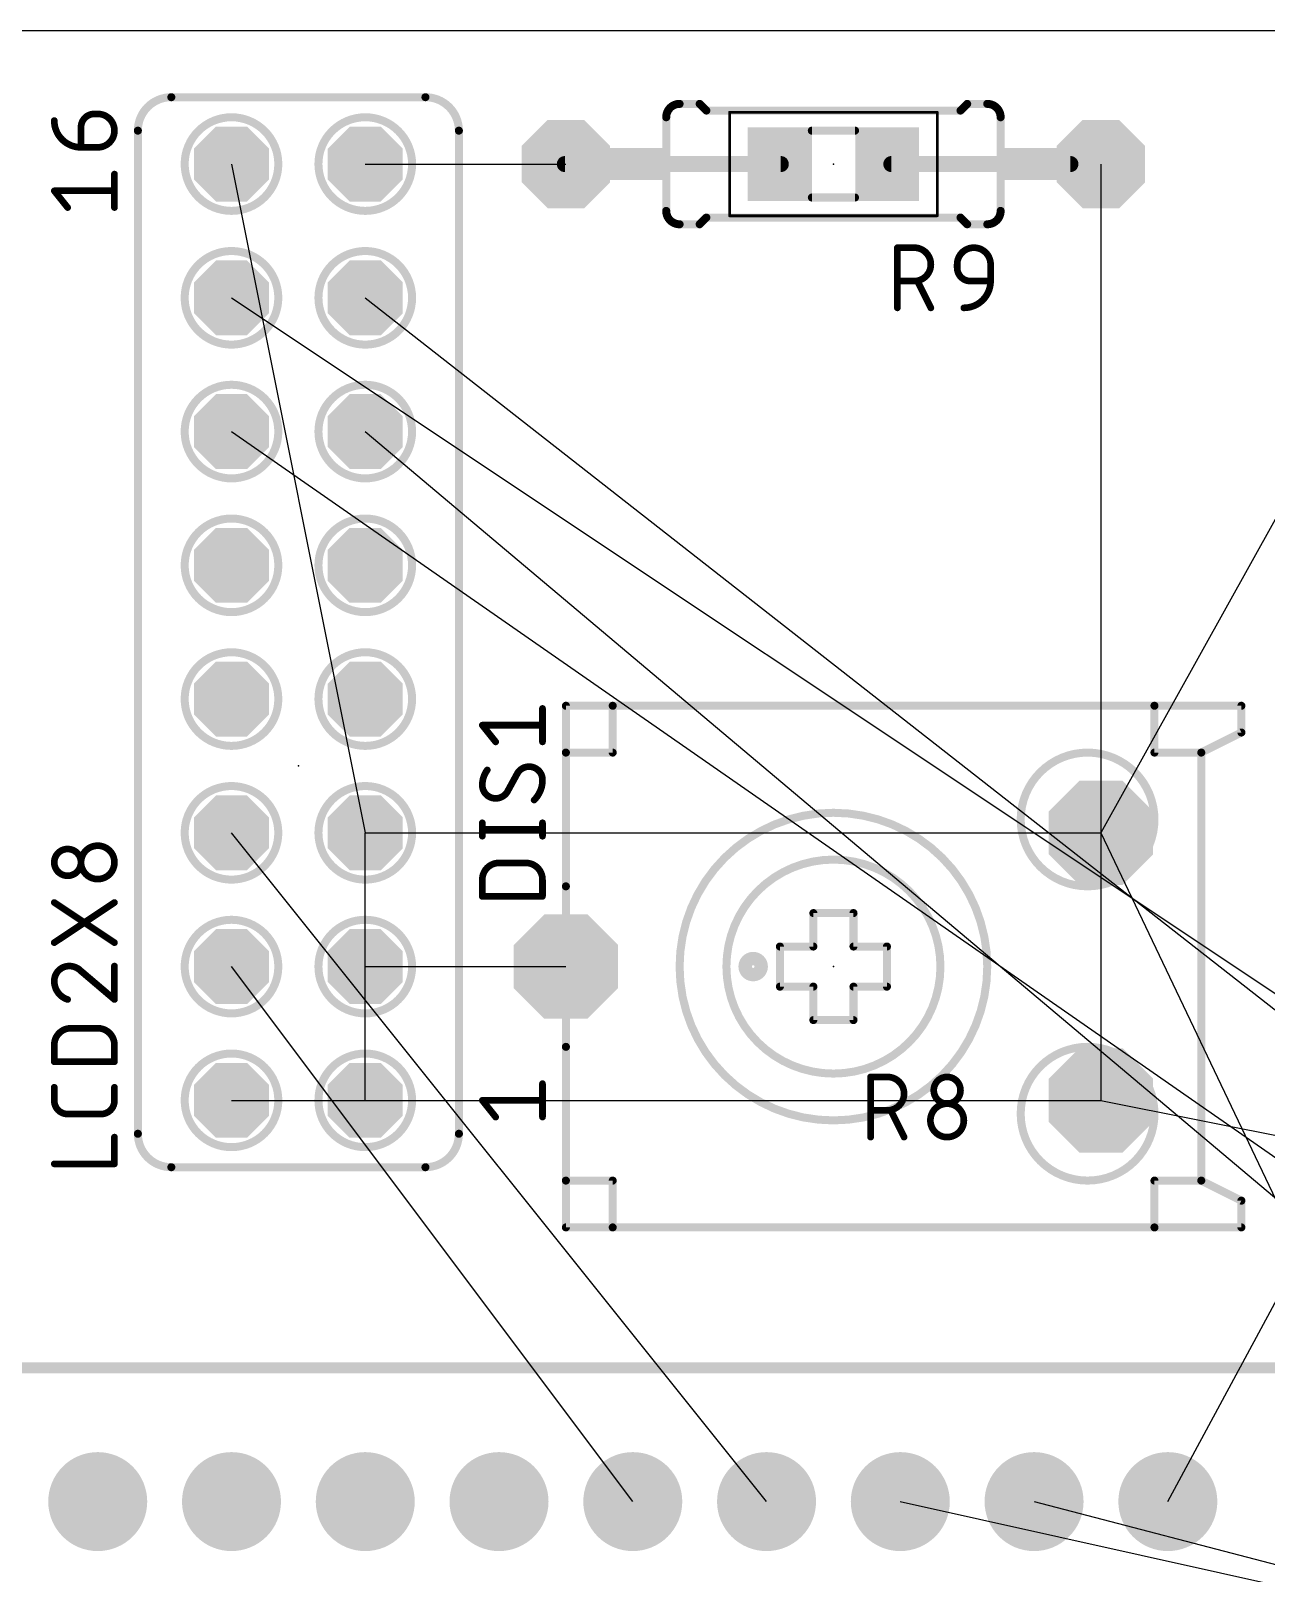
# Model space of a CAD drawing. Extents: x -123 to 102, y -1 to 117.
# Drawn here: x 7.62 to 31.08, y 50.71 to 80 of the extents above; entities that cross this region are included whole.
import ezdxf

# ---------------------------------------------------------------- set-up
doc = ezdxf.new("R2010")
doc.units = 0
for name, color, linetype in [('1', 12, 'CONTINUOUS'), ('17', 110, 'CONTINUOUS'), ('19', 53, 'CONTINUOUS'), ('20', 31, 'CONTINUOUS'), ('21', 253, 'CONTINUOUS'), ('22', 253, 'CONTINUOUS'), ('23', 53, 'CONTINUOUS'), ('25', 253, 'CONTINUOUS'), ('27', 253, 'CONTINUOUS'), ('39', 12, 'CONTINUOUS'), ('51', 253, 'CONTINUOUS'), ('52', 253, 'CONTINUOUS')]:
    doc.layers.add(name, color=color, linetype=linetype)

# ---------------------------------------------------------------- blocks, each defined once
blk = doc.blocks.new('RECT')
blk.add_solid([(-0.5, -0.5), (0.5, -0.5), (-0.5, 0.5), (0.5, 0.5)])
blk = doc.blocks.new('ROUNDP')
at = {"const_width": 0.5}
blk.add_lwpolyline([(0, -0.25, 1), (0, 0.25, 1), (0, -0.25)], format="xyb", dxfattribs=at)
blk = doc.blocks.new('OCTAGONP')
at = {"const_width": 0.5}
blk.add_lwpolyline([(-0.25, -0.1036), (-0.25, 0.1036), (-0.1036, 0.25), (0.1036, 0.25), (0.25, 0.1036), (0.25, -0.1036), (0.1036, -0.25), (-0.1036, -0.25), (-0.25, -0.1036), (-0.25, 0.1036)], dxfattribs=at)

msp = doc.modelspace()

# ---------------------------------------------------------------- linework, layer by layer
at = {"layer": '1', "const_width": 0.3048}
for points in [[(21.86, 77.47), (17.76, 77.47)], [(27.36, 77.47), (23.96, 77.47)]]:
    msp.add_lwpolyline(points, dxfattribs=at)
at = {"layer": '1', "const_width": 0.1524}
for points in [[(17.76, 77.5462, 1), (17.76, 77.3938)], [(21.86, 77.3938, 1), (21.86, 77.5462)], [(23.96, 77.5462, 1), (23.96, 77.3938)], [(27.36, 77.3938, 1), (27.36, 77.5462)]]:
    msp.add_lwpolyline(points, format="xyb", dxfattribs=at)
at = {"layer": '19'}
for p, q in [((11.43, 77.47), (13.97, 64.77)), ((13.97, 77.47), (17.78, 77.47)), ((27.94, 77.47), (27.94, 59.69)), ((34.29, 76.2), (27.94, 64.77)), ((11.43, 74.93), (45.72, 52.07)), ((13.97, 74.93), (43.18, 52.07)), ((11.43, 72.39), (40.64, 52.07)), ((13.97, 72.39), (38.1, 52.07)), ((29.21, 52.07), (38.1, 68.58)), ((21.59, 52.07), (11.43, 64.77)), ((13.97, 64.77), (27.94, 64.77)), ((13.97, 59.69), (13.97, 64.77)), ((27.94, 64.77), (40.64, 38.1)), ((19.05, 52.07), (11.43, 62.23)), ((13.97, 62.23), (17.78, 62.23)), ((11.43, 59.69), (27.94, 59.69)), ((27.94, 59.69), (34.29, 58.42)), ((24.13, 52.07), (58.42, 44.45)), ((26.67, 52.07), (55.88, 44.45))]:
    msp.add_line(p, q, dxfattribs=at)
at = {"layer": '20'}
msp.add_line((100, 80), (-123.19, 80), dxfattribs=at)
at = {"layer": '21'}
for points, const_width in [([(19.939, 78.613, 0.4142), (19.685, 78.359)], 0.1524), ([(19.939, 78.6511, 1), (19.939, 78.5749)], 0.0762), ([(19.939, 78.5749, 1), (19.939, 78.6511)], 0.0762), ([(20.3469, 78.6399, 1), (20.2931, 78.5861)], 0.0762), ([(20.32, 78.5749, 1), (20.32, 78.6511)], 0.0762), ([(20.447, 78.5241, 1), (20.447, 78.4479)], 0.0762), ([(20.4201, 78.4591, 1), (20.4739, 78.5129)], 0.0762), ([(25.2461, 78.5129, 1), (25.2999, 78.4591)], 0.0762), ([(25.273, 78.4479, 1), (25.273, 78.5241)], 0.0762), ([(25.4, 78.6511, 1), (25.4, 78.5749)], 0.0762), ([(25.4269, 78.5861, 1), (25.3731, 78.6399)], 0.0762), ([(26.035, 78.359, 0.4142), (25.781, 78.613)], 0.1524), ([(25.781, 78.6511, 1), (25.781, 78.5749)], 0.0762), ([(25.781, 78.5749, 1), (25.781, 78.6511)], 0.0762), ([(8.0645, 78.2955, 0.4142), (8.5725, 77.7875)], 0.127), ([(8.0963, 78.2955, 1), (8.0328, 78.2955)], 0.0635), ([(8.6043, 78.1685, 1), (8.5407, 78.1685)], 0.0635), ([(8.8265, 78.4225, 0.4142), (8.5725, 78.1685)], 0.127), ([(8.8265, 78.4543, 1), (8.8265, 78.3907)], 0.0635), ([(8.8265, 78.3907, 1), (8.8265, 78.4543)], 0.0635), ([(8.89, 78.4543, 1), (8.89, 78.3907)], 0.0635), ([(8.89, 77.7875, 1), (8.89, 78.4225)], 0.127), ([(8.89, 78.3907, 1), (8.89, 78.4543)], 0.0635), ([(19.7231, 78.359, 1), (19.6469, 78.359)], 0.0762), ([(19.6469, 78.359, 1), (19.7231, 78.359)], 0.0762), ([(26.0731, 78.359, 1), (25.9969, 78.359)], 0.0762), ([(25.9969, 78.359, 1), (26.0731, 78.359)], 0.0762), ([(8.5407, 78.1685, 1), (8.6043, 78.1685)], 0.0635), ([(8.5407, 77.7875, 1), (8.6043, 77.7875)], 0.0635), ([(8.5725, 77.8193, 1), (8.5725, 77.7558)], 0.0635), ([(8.5725, 77.7558, 1), (8.5725, 77.8193)], 0.0635), ([(8.89, 77.8193, 1), (8.89, 77.7558)], 0.0635), ([(8.89, 77.7558, 1), (8.89, 77.8193)], 0.0635), ([(9.2393, 77.2795, 1), (9.1757, 77.2795)], 0.0635), ([(8.0893, 76.9818, 1), (8.0397, 76.9422)], 0.0635), ([(8.0645, 76.9938, 1), (8.0645, 76.9303)], 0.0635), ([(9.2075, 76.9303, 1), (9.2075, 76.9938)], 0.0635), ([(8.2937, 76.6247, 1), (8.3433, 76.6643)], 0.0635), ([(9.1757, 76.6445, 1), (9.2393, 76.6445)], 0.0635), ([(19.685, 76.581, 0.4142), (19.939, 76.327)], 0.1524), ([(19.7231, 76.581, 1), (19.6469, 76.581)], 0.0762), ([(19.6469, 76.581, 1), (19.7231, 76.581)], 0.0762), ([(20.447, 76.4921, 1), (20.447, 76.4159)], 0.0762), ([(20.4739, 76.4271, 1), (20.4201, 76.4809)], 0.0762), ([(25.2999, 76.4809, 1), (25.2461, 76.4271)], 0.0762), ([(25.273, 76.4159, 1), (25.273, 76.4921)], 0.0762), ([(25.781, 76.327, 0.4142), (26.035, 76.581)], 0.1524), ([(26.0731, 76.581, 1), (25.9969, 76.581)], 0.0762), ([(25.9969, 76.581, 1), (26.0731, 76.581)], 0.0762), ([(19.939, 76.3651, 1), (19.939, 76.2889)], 0.0762), ([(19.939, 76.2889, 1), (19.939, 76.3651)], 0.0762), ([(20.2931, 76.3539, 1), (20.3469, 76.3001)], 0.0762), ([(20.32, 76.2889, 1), (20.32, 76.3651)], 0.0762), ([(25.4, 76.3651, 1), (25.4, 76.2889)], 0.0762), ([(25.3731, 76.3001, 1), (25.4269, 76.3539)], 0.0762), ([(25.781, 76.3651, 1), (25.781, 76.2889)], 0.0762), ([(25.781, 76.2889, 1), (25.781, 76.3651)], 0.0762), ([(17.8181, 67.183, 1), (17.7419, 67.183)], 0.0762), ([(17.78, 67.2211, 1), (17.78, 67.1449)], 0.0762), ([(18.7071, 67.183, 1), (18.6309, 67.183)], 0.0762), ([(18.669, 67.2211, 1), (18.669, 67.1449)], 0.0762), ([(18.669, 67.1449, 1), (18.669, 67.2211)], 0.0762), ([(28.9941, 67.183, 1), (28.9179, 67.183)], 0.0762), ([(28.956, 67.2211, 1), (28.956, 67.1449)], 0.0762), ([(28.956, 67.1449, 1), (28.956, 67.2211)], 0.0762), ([(30.6451, 67.183, 1), (30.5689, 67.183)], 0.0762), ([(30.607, 67.1449, 1), (30.607, 67.2211)], 0.0762), ([(30.5689, 66.675, 1), (30.6451, 66.675)], 0.0762), ([(30.624, 66.6409, 1), (30.59, 66.7091)], 0.0762), ([(17.78, 66.3321, 1), (17.78, 66.2559)], 0.0762), ([(17.8181, 66.294, 1), (17.7419, 66.294)], 0.0762), ([(17.7419, 66.294, 1), (17.8181, 66.294)], 0.0762), ([(18.6309, 66.294, 1), (18.7071, 66.294)], 0.0762), ([(18.669, 66.2559, 1), (18.669, 66.3321)], 0.0762), ([(28.956, 66.3321, 1), (28.956, 66.2559)], 0.0762), ([(28.9179, 66.294, 1), (28.9941, 66.294)], 0.0762), ([(29.8831, 66.294, 1), (29.8069, 66.294)], 0.0762), ([(29.828, 66.3281, 1), (29.862, 66.2599)], 0.0762), ([(29.845, 66.2559, 1), (29.845, 66.3321)], 0.0762), ([(22.86, 59.309, 1), (22.86, 65.151, 1), (22.86, 59.309)], 0.1524), ([(22.86, 60.198, 1), (22.86, 64.262, 1), (22.86, 60.198)], 0.1524), ([(17.7419, 63.754, 1), (17.8181, 63.754)], 0.0762), ([(22.5171, 63.246, 1), (22.4409, 63.246)], 0.0762), ([(22.479, 63.2841, 1), (22.479, 63.2079)], 0.0762), ([(23.2791, 63.246, 1), (23.2029, 63.246)], 0.0762), ([(23.241, 63.2079, 1), (23.241, 63.2841)], 0.0762), ([(21.8821, 62.611, 1), (21.8059, 62.611)], 0.0762), ([(21.844, 62.6491, 1), (21.844, 62.5729)], 0.0762), ([(22.479, 62.5729, 1), (22.479, 62.6491)], 0.0762), ([(23.241, 62.6491, 1), (23.241, 62.5729)], 0.0762), ([(23.9141, 62.611, 1), (23.8379, 62.611)], 0.0762), ([(23.876, 62.5729, 1), (23.876, 62.6491)], 0.0762), ([(21.336, 62.103, 1), (21.336, 62.357, 1), (21.336, 62.103)], 0.3048), ([(22.4409, 62.611, 1), (22.5171, 62.611)], 0.0762), ([(23.2029, 62.611, 1), (23.2791, 62.611)], 0.0762), ([(21.844, 61.8871, 1), (21.844, 61.8109)], 0.0762), ([(21.8059, 61.849, 1), (21.8821, 61.849)], 0.0762), ([(22.5171, 61.849, 1), (22.4409, 61.849)], 0.0762), ([(22.479, 61.8109, 1), (22.479, 61.8871)], 0.0762), ([(23.241, 61.8871, 1), (23.241, 61.8109)], 0.0762), ([(23.2791, 61.849, 1), (23.2029, 61.849)], 0.0762), ([(23.8379, 61.849, 1), (23.9141, 61.849)], 0.0762), ([(23.876, 61.8109, 1), (23.876, 61.8871)], 0.0762), ([(22.479, 61.2521, 1), (22.479, 61.1759)], 0.0762), ([(22.4409, 61.214, 1), (22.5171, 61.214)], 0.0762), ([(23.2029, 61.214, 1), (23.2791, 61.214)], 0.0762), ([(23.241, 61.1759, 1), (23.241, 61.2521)], 0.0762), ([(17.8181, 60.706, 1), (17.7419, 60.706)], 0.0762), ([(17.3672, 60.0075, 1), (17.3038, 60.0075)], 0.0635), ([(16.1925, 59.7218, 1), (16.1925, 59.6583)], 0.0635), ([(16.2173, 59.7098, 1), (16.1677, 59.6702)], 0.0635), ([(17.3355, 59.6583, 1), (17.3355, 59.7218)], 0.0635), ([(16.4217, 59.3527, 1), (16.4713, 59.3923)], 0.0635), ([(17.3038, 59.3725, 1), (17.3672, 59.3725)], 0.0635), ([(17.78, 58.2041, 1), (17.78, 58.1279)], 0.0762), ([(17.8181, 58.166, 1), (17.7419, 58.166)], 0.0762), ([(17.7419, 58.166, 1), (17.8181, 58.166)], 0.0762), ([(18.7071, 58.166, 1), (18.6309, 58.166)], 0.0762), ([(18.669, 58.1279, 1), (18.669, 58.2041)], 0.0762), ([(28.956, 58.2041, 1), (28.956, 58.1279)], 0.0762), ([(28.9941, 58.166, 1), (28.9179, 58.166)], 0.0762), ([(29.862, 58.2001, 1), (29.828, 58.1319)], 0.0762), ([(29.8069, 58.166, 1), (29.8831, 58.166)], 0.0762), ([(29.845, 58.1279, 1), (29.845, 58.2041)], 0.0762), ([(30.6451, 57.785, 1), (30.5689, 57.785)], 0.0762), ([(30.59, 57.7509, 1), (30.624, 57.8191)], 0.0762), ([(17.78, 57.3151, 1), (17.78, 57.2389)], 0.0762), ([(17.7419, 57.277, 1), (17.8181, 57.277)], 0.0762), ([(18.669, 57.3151, 1), (18.669, 57.2389)], 0.0762), ([(18.6309, 57.277, 1), (18.7071, 57.277)], 0.0762), ([(18.669, 57.2389, 1), (18.669, 57.3151)], 0.0762), ([(28.956, 57.3151, 1), (28.956, 57.2389)], 0.0762), ([(28.9179, 57.277, 1), (28.9941, 57.277)], 0.0762), ([(28.956, 57.2389, 1), (28.956, 57.3151)], 0.0762), ([(30.5689, 57.277, 1), (30.6451, 57.277)], 0.0762), ([(30.607, 57.2389, 1), (30.607, 57.3151)], 0.0762)]:
    msp.add_lwpolyline(points, format="xyb", dxfattribs=dict(at, const_width=const_width))
for points, const_width in [([(19.939, 78.613), (20.32, 78.613)], 0.1524), ([(20.447, 78.486), (20.32, 78.613)], 0.1524), ([(20.447, 78.486), (25.273, 78.486)], 0.1524), ([(25.273, 78.486), (25.4, 78.613)], 0.1524), ([(25.781, 78.613), (25.4, 78.613)], 0.1524), ([(8.5725, 77.7875), (8.5725, 78.1685)], 0.127), ([(8.8265, 78.4225), (8.89, 78.4225)], 0.127), ([(19.685, 78.359), (19.685, 76.581)], 0.1524), ([(26.035, 78.359), (26.035, 76.581)], 0.1524), ([(8.89, 77.7875), (8.5725, 77.7875)], 0.127), ([(9.2075, 76.6445), (9.2075, 77.2795)], 0.127), ([(8.3185, 76.6445), (8.0645, 76.962)], 0.127), ([(8.0645, 76.962), (9.2075, 76.962)], 0.127), ([(20.447, 76.454), (20.32, 76.327)], 0.1524), ([(20.447, 76.454), (25.273, 76.454)], 0.1524), ([(25.273, 76.454), (25.4, 76.327)], 0.1524), ([(19.939, 76.327), (20.32, 76.327)], 0.1524), ([(25.781, 76.327), (25.4, 76.327)], 0.1524), ([(17.78, 67.183), (17.78, 66.294)], 0.1524), ([(18.669, 67.183), (17.78, 67.183)], 0.1524), ([(18.669, 66.294), (18.669, 67.183)], 0.1524), ([(28.956, 67.183), (18.669, 67.183)], 0.1524), ([(28.956, 66.294), (28.956, 67.183)], 0.1524), ([(30.607, 67.183), (28.956, 67.183)], 0.1524), ([(30.607, 67.183), (30.607, 66.675)], 0.1524), ([(29.845, 66.294), (30.607, 66.675)], 0.1524), ([(17.78, 66.294), (18.669, 66.294)], 0.1524), ([(17.78, 66.294), (17.78, 63.754)], 0.1524), ([(28.956, 66.294), (29.845, 66.294)], 0.1524), ([(29.845, 66.294), (29.845, 58.166)], 0.1524), ([(22.479, 62.611), (22.479, 63.246)], 0.1524), ([(22.479, 63.246), (23.241, 63.246)], 0.1524), ([(23.241, 63.246), (23.241, 62.611)], 0.1524), ([(21.844, 61.849), (21.844, 62.611)], 0.1524), ([(21.844, 62.611), (22.479, 62.611)], 0.1524), ([(23.241, 62.611), (23.876, 62.611)], 0.1524), ([(23.876, 62.611), (23.876, 61.849)], 0.1524), ([(22.479, 61.849), (21.844, 61.849)], 0.1524), ([(22.479, 61.214), (22.479, 61.849)], 0.1524), ([(23.876, 61.849), (23.241, 61.849)], 0.1524), ([(23.241, 61.849), (23.241, 61.214)], 0.1524), ([(23.241, 61.214), (22.479, 61.214)], 0.1524), ([(17.78, 60.706), (17.78, 58.166)], 0.1524), ([(17.3355, 59.3725), (17.3355, 60.0075)], 0.127), ([(16.4465, 59.3725), (16.1925, 59.69)], 0.127), ([(16.1925, 59.69), (17.3355, 59.69)], 0.127), ([(17.78, 58.166), (18.669, 58.166)], 0.1524), ([(17.78, 58.166), (17.78, 57.277)], 0.1524), ([(18.669, 57.277), (18.669, 58.166)], 0.1524), ([(28.956, 58.166), (29.845, 58.166)], 0.1524), ([(28.956, 57.277), (28.956, 58.166)], 0.1524), ([(29.845, 58.166), (30.607, 57.785)], 0.1524), ([(30.607, 57.785), (30.607, 57.277)], 0.1524), ([(17.78, 57.277), (18.669, 57.277)], 0.1524), ([(18.669, 57.277), (28.956, 57.277)], 0.1524), ([(30.607, 57.277), (28.956, 57.277)], 0.1524)]:
    msp.add_lwpolyline(points, dxfattribs=dict(at, const_width=const_width))
at = {"layer": '22'}
for points, const_width in [([(10.287, 78.74, 0.4142), (9.652, 78.105)], 0.1524), ([(10.287, 78.7781, 1), (10.287, 78.7019)], 0.0762), ([(10.287, 78.7019, 1), (10.287, 78.7781)], 0.0762), ([(15.748, 78.105, 0.4142), (15.113, 78.74)], 0.1524), ([(15.113, 78.7781, 1), (15.113, 78.7019)], 0.0762), ([(15.113, 78.7019, 1), (15.113, 78.7781)], 0.0762), ([(9.6901, 78.105, 1), (9.6139, 78.105)], 0.0762), ([(9.6139, 78.105, 1), (9.6901, 78.105)], 0.0762), ([(15.7861, 78.105, 1), (15.7099, 78.105)], 0.0762), ([(15.7099, 78.105, 1), (15.7861, 78.105)], 0.0762), ([(9.652, 59.055, 0.4142), (10.287, 58.42)], 0.1524), ([(9.6901, 59.055, 1), (9.6139, 59.055)], 0.0762), ([(9.6139, 59.055, 1), (9.6901, 59.055)], 0.0762), ([(15.113, 58.42, 0.4142), (15.748, 59.055)], 0.1524), ([(15.7861, 59.055, 1), (15.7099, 59.055)], 0.0762), ([(15.7099, 59.055, 1), (15.7861, 59.055)], 0.0762), ([(10.287, 58.4581, 1), (10.287, 58.3819)], 0.0762), ([(10.287, 58.3819, 1), (10.287, 58.4581)], 0.0762), ([(15.113, 58.4581, 1), (15.113, 58.3819)], 0.0762), ([(15.113, 58.3819, 1), (15.113, 58.4581)], 0.0762)]:
    msp.add_lwpolyline(points, format="xyb", dxfattribs=dict(at, const_width=const_width))
at = {"layer": '22', "const_width": 0.1524}
for points in [[(10.287, 78.74), (15.113, 78.74)], [(9.652, 59.055), (9.652, 78.105)], [(15.748, 59.055), (15.748, 78.105)], [(10.287, 58.42), (15.113, 58.42)]]:
    msp.add_lwpolyline(points, dxfattribs=at)
at = {"layer": '23'}
for p in [(22.86, 77.47), (12.7, 66.04), (22.86, 62.23)]:
    msp.add_point(p, dxfattribs=at)
at = {"layer": '25', "const_width": 0.127}
for points in [[(24.0748, 74.7395), (24.0748, 75.8825)], [(24.0748, 75.8825), (24.3923, 75.8825)], [(25.2095, 75.5015), (25.2095, 75.565)], [(25.8445, 75.565), (25.8445, 75.2475)], [(24.3923, 75.2475), (24.0748, 75.2475)], [(24.7098, 74.7395), (24.4558, 75.2475)], [(25.8445, 75.2475), (25.4635, 75.2475)], [(17.3355, 66.4972), (17.3355, 67.1322)], [(16.4465, 66.4972), (16.1925, 66.8147)], [(16.1925, 66.8147), (17.3355, 66.8147)], [(16.8592, 65.9003), (16.6687, 65.5511)], [(16.1925, 64.7065), (16.1925, 64.9605)], [(17.3355, 64.7065), (17.3355, 64.9605)], [(16.1925, 64.8335), (17.3355, 64.8335)], [(16.51, 64.1985), (17.018, 64.1985)], [(16.1925, 63.5635), (16.1925, 63.881)], [(17.3355, 63.881), (17.3355, 63.5635)], [(17.3355, 63.5635), (16.1925, 63.5635)], [(23.5668, 58.9915), (23.5668, 60.1345)], [(23.5668, 60.1345), (23.8843, 60.1345)], [(23.8843, 59.4995), (23.5668, 59.4995)], [(24.2018, 58.9915), (23.9478, 59.4995)]]:
    msp.add_lwpolyline(points, dxfattribs=at)
at = {"layer": '25'}
for points, const_width in [([(24.1065, 75.8825, 1), (24.043, 75.8825)], 0.0635), ([(24.0748, 75.9143, 1), (24.0748, 75.8508)], 0.0635), ([(24.3923, 75.2475, 1), (24.3923, 75.8825)], 0.127), ([(24.3923, 75.9143, 1), (24.3923, 75.8508)], 0.0635), ([(24.3923, 75.8508, 1), (24.3923, 75.9143)], 0.0635), ([(25.8445, 75.565, 1), (25.2095, 75.565)], 0.127), ([(25.2413, 75.565, 1), (25.1778, 75.565)], 0.0635), ([(25.1778, 75.565, 1), (25.2413, 75.565)], 0.0635), ([(25.8762, 75.565, 1), (25.8128, 75.565)], 0.0635), ([(25.8128, 75.565, 1), (25.8762, 75.565)], 0.0635), ([(24.0748, 75.2793, 1), (24.0748, 75.2157)], 0.0635), ([(24.3923, 75.2793, 1), (24.3923, 75.2157)], 0.0635), ([(24.3923, 75.2157, 1), (24.3923, 75.2793)], 0.0635), ([(24.4842, 75.2617, 1), (24.4274, 75.2333)], 0.0635), ([(25.2095, 75.5015, 0.4142), (25.4635, 75.2475)], 0.127), ([(25.2413, 75.5015, 1), (25.1778, 75.5015)], 0.0635), ([(25.1778, 75.5015, 1), (25.2413, 75.5015)], 0.0635), ([(25.3365, 74.7395, 0.4142), (25.8445, 75.2475)], 0.127), ([(25.4635, 75.2793, 1), (25.4635, 75.2157)], 0.0635), ([(25.4635, 75.2157, 1), (25.4635, 75.2793)], 0.0635), ([(25.8762, 75.2475, 1), (25.8128, 75.2475)], 0.0635), ([(25.8128, 75.2475, 1), (25.8762, 75.2475)], 0.0635), ([(25.8445, 75.2157, 1), (25.8445, 75.2793)], 0.0635), ([(24.043, 74.7395, 1), (24.1065, 74.7395)], 0.0635), ([(24.6814, 74.7253, 1), (24.7382, 74.7537)], 0.0635), ([(25.3365, 74.7713, 1), (25.3365, 74.7078)], 0.0635), ([(17.3672, 67.1322, 1), (17.3038, 67.1322)], 0.0635), ([(16.1925, 66.8465, 1), (16.1925, 66.7829)], 0.0635), ([(16.2173, 66.8345, 1), (16.1677, 66.7949)], 0.0635), ([(17.3355, 66.7829, 1), (17.3355, 66.8465)], 0.0635), ([(16.4217, 66.4774, 1), (16.4713, 66.517)], 0.0635), ([(17.3038, 66.4972, 1), (17.3672, 66.4972)], 0.0635), ([(16.2877, 65.9638, 0.1623), (16.1925, 65.678)], 0.127), ([(16.3131, 65.9447, 1), (16.2624, 65.9829)], 0.0635), ([(17.0815, 66.0273, 0.2656), (16.8592, 65.9003)], 0.127), ([(16.8319, 65.9164, 1), (16.8866, 65.8842)], 0.0635), ([(16.8871, 65.8851, 1), (16.8314, 65.9155)], 0.0635), ([(17.3355, 65.7733, 0.4142), (17.0815, 66.0273)], 0.127), ([(17.0815, 66.059, 1), (17.0815, 65.9955)], 0.0635), ([(17.0815, 65.9955, 1), (17.0815, 66.059)], 0.0635), ([(16.1925, 65.678, 0.4142), (16.4465, 65.4241)], 0.127), ([(16.2242, 65.678, 1), (16.1608, 65.678)], 0.0635), ([(16.1608, 65.678, 1), (16.2242, 65.6781)], 0.0635), ([(16.4465, 65.4241, 0.2656), (16.6687, 65.5511)], 0.127), ([(16.6961, 65.5349, 1), (16.6414, 65.5672)], 0.0635), ([(17.1768, 65.3923, 0.2), (17.3355, 65.7733)], 0.127), ([(17.3672, 65.7733, 1), (17.3038, 65.7733)], 0.0635), ([(17.3038, 65.7733, 1), (17.3672, 65.7733)], 0.0635), ([(16.4465, 65.4558, 1), (16.4465, 65.3923)], 0.0635), ([(16.4465, 65.3923, 1), (16.4465, 65.4558)], 0.0635), ([(16.6409, 65.5663, 1), (16.6966, 65.5358)], 0.0635), ([(17.1544, 65.4148, 1), (17.1991, 65.3698)], 0.0635), ([(16.2242, 64.9605, 1), (16.1608, 64.9605)], 0.0635), ([(17.3672, 64.9605, 1), (17.3038, 64.9605)], 0.0635), ([(16.1925, 64.8653, 1), (16.1925, 64.8017)], 0.0635), ([(16.1608, 64.7065, 1), (16.2242, 64.7065)], 0.0635), ([(17.3038, 64.7065, 1), (17.3672, 64.7065)], 0.0635), ([(17.3355, 64.8017, 1), (17.3355, 64.8653)], 0.0635), ([(16.51, 64.1985, 0.4142), (16.1925, 63.881)], 0.127), ([(16.51, 64.2303, 1), (16.51, 64.1668)], 0.0635), ([(16.51, 64.1668, 1), (16.51, 64.2303)], 0.0635), ([(17.018, 64.2303, 1), (17.018, 64.1668)], 0.0635), ([(17.3355, 63.881, 0.4142), (17.018, 64.1985)], 0.127), ([(17.018, 64.1668, 1), (17.018, 64.2303)], 0.0635), ([(16.2242, 63.881, 1), (16.1608, 63.881)], 0.0635), ([(16.1608, 63.881, 1), (16.2242, 63.881)], 0.0635), ([(17.3672, 63.881, 1), (17.3038, 63.881)], 0.0635), ([(17.3038, 63.881, 1), (17.3672, 63.881)], 0.0635), ([(16.1925, 63.5953, 1), (16.1925, 63.5318)], 0.0635), ([(16.1608, 63.5635, 1), (16.2242, 63.5635)], 0.0635), ([(17.3038, 63.5635, 1), (17.3672, 63.5635)], 0.0635), ([(17.3355, 63.5318, 1), (17.3355, 63.5953)], 0.0635), ([(23.5985, 60.1345, 1), (23.535, 60.1345)], 0.0635), ([(23.5668, 60.1663, 1), (23.5668, 60.1028)], 0.0635), ([(23.8843, 60.1663, 1), (23.8843, 60.1028)], 0.0635), ([(23.8843, 59.4995, 1), (23.8843, 60.1345)], 0.127), ([(23.8843, 60.1028, 1), (23.8843, 60.1663)], 0.0635), ([(25.273, 59.8805, 1), (24.765, 59.8805)], 0.127), ([(24.765, 59.8805, 1), (25.273, 59.8805)], 0.127), ([(24.7967, 59.8805, 1), (24.7333, 59.8805)], 0.0635), ([(24.7333, 59.8805, 1), (24.7967, 59.8805)], 0.0635), ([(25.3047, 59.8805, 1), (25.2413, 59.8805)], 0.0635), ([(25.2413, 59.8805, 1), (25.3047, 59.8805)], 0.0635), ([(23.5668, 59.5313, 1), (23.5668, 59.4678)], 0.0635), ([(23.8843, 59.5313, 1), (23.8843, 59.4678)], 0.0635), ([(23.8843, 59.4678, 1), (23.8843, 59.5313)], 0.0635), ([(23.9762, 59.5137, 1), (23.9194, 59.4853)], 0.0635), ([(25.3365, 59.309, 1), (24.7015, 59.309)], 0.127), ([(24.7015, 59.309, 1), (25.3365, 59.309)], 0.127), ([(24.7333, 59.309, 1), (24.6698, 59.309)], 0.0635), ([(24.6698, 59.309, 1), (24.7333, 59.309)], 0.0635), ([(25.3682, 59.309, 1), (25.3048, 59.309)], 0.0635), ([(25.3048, 59.309, 1), (25.3682, 59.309)], 0.0635), ([(23.535, 58.9915, 1), (23.5985, 58.9915)], 0.0635), ([(24.1734, 58.9773, 1), (24.2302, 59.0057)], 0.0635)]:
    msp.add_lwpolyline(points, format="xyb", dxfattribs=dict(at, const_width=const_width))
at = {"layer": '27'}
for points, const_width in [([(8.3185, 64.4627, 1), (8.3185, 63.9547)], 0.127), ([(8.3185, 63.9547, 1), (8.3185, 64.4627)], 0.127), ([(8.3185, 64.4944, 1), (8.3185, 64.4309)], 0.0635), ([(8.3185, 64.4309, 1), (8.3185, 64.4944)], 0.0635), ([(8.89, 64.5262, 1), (8.89, 63.8912)], 0.127), ([(8.89, 63.8912, 1), (8.89, 64.5262)], 0.127), ([(8.89, 64.5579, 1), (8.89, 64.4944)], 0.0635), ([(8.89, 64.4944, 1), (8.89, 64.5579)], 0.0635), ([(8.3185, 63.9864, 1), (8.3185, 63.9229)], 0.0635), ([(8.3185, 63.9229, 1), (8.3185, 63.9864)], 0.0635), ([(8.89, 63.9229, 1), (8.89, 63.8594)], 0.0635), ([(8.89, 63.8594, 1), (8.89, 63.9229)], 0.0635), ([(8.0821, 63.4731, 1), (8.0469, 63.4202)], 0.0635), ([(9.2251, 63.4202, 1), (9.1899, 63.4731)], 0.0635), ([(8.0469, 62.7111, 1), (8.0821, 62.6582)], 0.0635), ([(9.1899, 62.6582, 1), (9.2251, 62.7111)], 0.0635), ([(8.3503, 62.2402, 0.4142), (8.0645, 61.9544)], 0.127), ([(8.3502, 62.2719, 1), (8.3503, 62.2084)], 0.0635), ([(8.5725, 62.1449, 0.2053), (8.3503, 62.2402)], 0.127), ([(8.3503, 62.2084, 1), (8.3503, 62.2719)], 0.0635), ([(8.5931, 62.1691, 1), (8.5519, 62.1207)], 0.0635), ([(8.5495, 62.123, 1), (8.5955, 62.1668)], 0.0635), ([(9.2393, 62.2402, 1), (9.1757, 62.2402)], 0.0635), ([(8.0645, 61.9544, 0.3252), (8.3185, 61.6052)], 0.127), ([(8.0963, 61.9544, 1), (8.0328, 61.9544)], 0.0635), ([(8.0328, 61.9544, 1), (8.0963, 61.9544)], 0.0635), ([(8.3087, 61.575, 1), (8.3283, 61.6354)], 0.0635), ([(9.1757, 61.6052, 1), (9.2393, 61.6052)], 0.0635), ([(9.1869, 61.581, 1), (9.2281, 61.6293)], 0.0635), ([(8.382, 61.0591, 0.4142), (8.0645, 60.7416)], 0.127), ([(8.382, 61.0908, 1), (8.382, 61.0273)], 0.0635), ([(8.382, 61.0273, 1), (8.382, 61.0908)], 0.0635), ([(9.2075, 60.7416, 0.4142), (8.89, 61.0591)], 0.127), ([(8.89, 61.0908, 1), (8.89, 61.0273)], 0.0635), ([(8.89, 61.0273, 1), (8.89, 61.0908)], 0.0635), ([(8.0963, 60.7416, 1), (8.0328, 60.7416)], 0.0635), ([(8.0328, 60.7416, 1), (8.0963, 60.7416)], 0.0635), ([(9.2393, 60.7416, 1), (9.1757, 60.7416)], 0.0635), ([(9.1757, 60.7416, 1), (9.2393, 60.7416)], 0.0635), ([(8.0645, 60.4558, 1), (8.0645, 60.3923)], 0.0635), ([(8.0328, 60.4241, 1), (8.0963, 60.4241)], 0.0635), ([(9.1757, 60.4241, 1), (9.2393, 60.4241)], 0.0635), ([(9.2075, 60.3923, 1), (9.2075, 60.4558)], 0.0635), ([(8.0963, 59.9377, 1), (8.0328, 59.9377)], 0.0635), ([(9.2393, 59.9377, 1), (9.1757, 59.9377)], 0.0635), ([(8.0645, 59.6837, 0.4142), (8.3185, 59.4297)], 0.127), ([(8.0963, 59.6837, 1), (8.0328, 59.6837)], 0.0635), ([(8.0328, 59.6837, 1), (8.0963, 59.6837)], 0.0635), ([(8.3185, 59.4615, 1), (8.3185, 59.398)], 0.0635), ([(8.3185, 59.398, 1), (8.3185, 59.4615)], 0.0635), ([(8.9535, 59.4297, 0.4142), (9.2075, 59.6837)], 0.127), ([(8.9535, 59.4615, 1), (8.9535, 59.398)], 0.0635), ([(8.9535, 59.398, 1), (8.9535, 59.4615)], 0.0635), ([(9.2393, 59.6837, 1), (9.1757, 59.6837)], 0.0635), ([(9.1757, 59.6837, 1), (9.2393, 59.6837)], 0.0635), ([(9.2393, 58.9915, 1), (9.1757, 58.9915)], 0.0635), ([(8.0645, 58.5153, 1), (8.0645, 58.4517)], 0.0635), ([(9.1757, 58.4835, 1), (9.2393, 58.4835)], 0.0635), ([(9.2075, 58.4517, 1), (9.2075, 58.5153)], 0.0635)]:
    msp.add_lwpolyline(points, format="xyb", dxfattribs=dict(at, const_width=const_width))
at = {"layer": '27', "const_width": 0.127}
for points in [[(9.2075, 62.6847), (8.0645, 63.4467)], [(8.0645, 62.6847), (9.2075, 63.4467)], [(8.5725, 62.1449), (9.2075, 61.6052)], [(9.2075, 61.6052), (9.2075, 62.2402)], [(8.382, 61.0591), (8.89, 61.0591)], [(8.0645, 60.4241), (8.0645, 60.7416)], [(9.2075, 60.7416), (9.2075, 60.4241)], [(9.2075, 60.4241), (8.0645, 60.4241)], [(8.0645, 59.6837), (8.0645, 59.9377)], [(9.2075, 59.9377), (9.2075, 59.6837)], [(8.9535, 59.4297), (8.3185, 59.4297)], [(9.2075, 58.4835), (9.2075, 58.9915)], [(8.0645, 58.4835), (9.2075, 58.4835)]]:
    msp.add_lwpolyline(points, dxfattribs=at)
at = {"layer": '39', "const_width": 0.0508}
for points in [[(20.887, 76.487), (20.887, 78.453)], [(20.887, 78.453), (24.833, 78.453)], [(24.833, 78.453), (24.833, 76.487)], [(24.833, 76.487), (20.887, 76.487)]]:
    msp.add_lwpolyline(points, dxfattribs=at)
at = {"layer": '39', "const_width": 0.0254}
for points in [[(20.8997, 78.453, 1), (20.8743, 78.453)], [(20.887, 78.4657, 1), (20.887, 78.4403)], [(24.8457, 78.453, 1), (24.8203, 78.453)], [(24.833, 78.4403, 1), (24.833, 78.4657)], [(20.887, 76.4997, 1), (20.887, 76.4743)], [(20.8743, 76.487, 1), (20.8997, 76.487)], [(24.8203, 76.487, 1), (24.8457, 76.487)], [(24.833, 76.4743, 1), (24.833, 76.4997)]]:
    msp.add_lwpolyline(points, format="xyb", dxfattribs=at)
at = {"layer": '51'}
for points, const_width in [([(23.27, 78.105), (22.45, 78.105)], 0.1524), ([(17.78, 77.47), (18.796, 77.47)], 0.6096), ([(27.94, 77.47), (26.924, 77.47)], 0.6096), ([(23.27, 76.835), (22.45, 76.835)], 0.1524), ([(17.78, 63.754), (17.78, 60.706)], 0.1524), ([(-12.7, 54.61), (83.82, 54.61)], 0.2032)]:
    msp.add_lwpolyline(points, dxfattribs=dict(at, const_width=const_width))
for points, const_width in [([(22.45, 78.1431, 1), (22.45, 78.0669)], 0.0762), ([(23.27, 78.0669, 1), (23.27, 78.1431)], 0.0762), ([(17.78, 77.6224, 1), (17.78, 77.3176)], 0.3048), ([(18.796, 77.3176, 1), (18.796, 77.6224)], 0.3048), ([(26.924, 77.6224, 1), (26.924, 77.3176)], 0.3048), ([(27.94, 77.3176, 1), (27.94, 77.6224)], 0.3048), ([(22.45, 76.8731, 1), (22.45, 76.7969)], 0.0762), ([(23.27, 76.7969, 1), (23.27, 76.8731)], 0.0762), ([(27.686, 63.754, 1), (27.686, 66.294, 1), (27.686, 63.754)], 0.1524), ([(17.8181, 63.754, 1), (17.7419, 63.754)], 0.0762), ([(17.7419, 60.706, 1), (17.8181, 60.706)], 0.0762), ([(27.686, 58.166, 1), (27.686, 60.706, 1), (27.686, 58.166)], 0.1524)]:
    msp.add_lwpolyline(points, format="xyb", dxfattribs=dict(at, const_width=const_width))
at = {"layer": '52'}
for points, const_width in [([(11.43, 76.581, 1), (11.43, 78.359, 1), (11.43, 76.581)], 0.1524), ([(13.97, 76.581, 1), (13.97, 78.359, 1), (13.97, 76.581)], 0.1524), ([(11.43, 77.343, 1), (11.43, 77.597, 1), (11.43, 77.343)], 0.4064), ([(13.97, 77.343, 1), (13.97, 77.597, 1), (13.97, 77.343)], 0.4064), ([(11.43, 74.041, 1), (11.43, 75.819, 1), (11.43, 74.041)], 0.1524), ([(13.97, 74.041, 1), (13.97, 75.819, 1), (13.97, 74.041)], 0.1524), ([(11.43, 74.803, 1), (11.43, 75.057, 1), (11.43, 74.803)], 0.4064), ([(13.97, 74.803, 1), (13.97, 75.057, 1), (13.97, 74.803)], 0.4064), ([(11.43, 71.501, 1), (11.43, 73.279, 1), (11.43, 71.501)], 0.1524), ([(13.97, 71.501, 1), (13.97, 73.279, 1), (13.97, 71.501)], 0.1524), ([(11.43, 72.263, 1), (11.43, 72.517, 1), (11.43, 72.263)], 0.4064), ([(13.97, 72.263, 1), (13.97, 72.517, 1), (13.97, 72.263)], 0.4064), ([(11.43, 68.961, 1), (11.43, 70.739, 1), (11.43, 68.961)], 0.1524), ([(13.97, 68.961, 1), (13.97, 70.739, 1), (13.97, 68.961)], 0.1524), ([(11.43, 69.723, 1), (11.43, 69.977, 1), (11.43, 69.723)], 0.4064), ([(13.97, 69.723, 1), (13.97, 69.977, 1), (13.97, 69.723)], 0.4064), ([(11.43, 66.421, 1), (11.43, 68.199, 1), (11.43, 66.421)], 0.1524), ([(13.97, 66.421, 1), (13.97, 68.199, 1), (13.97, 66.421)], 0.1524), ([(11.43, 67.183, 1), (11.43, 67.437, 1), (11.43, 67.183)], 0.4064), ([(13.97, 67.183, 1), (13.97, 67.437, 1), (13.97, 67.183)], 0.4064), ([(11.43, 63.881, 1), (11.43, 65.659, 1), (11.43, 63.881)], 0.1524), ([(13.97, 63.881, 1), (13.97, 65.659, 1), (13.97, 63.881)], 0.1524), ([(11.43, 64.643, 1), (11.43, 64.897, 1), (11.43, 64.643)], 0.4064), ([(13.97, 64.643, 1), (13.97, 64.897, 1), (13.97, 64.643)], 0.4064), ([(11.43, 61.341, 1), (11.43, 63.119, 1), (11.43, 61.341)], 0.1524), ([(13.97, 61.341, 1), (13.97, 63.119, 1), (13.97, 61.341)], 0.1524), ([(11.43, 62.103, 1), (11.43, 62.357, 1), (11.43, 62.103)], 0.4064), ([(13.97, 62.103, 1), (13.97, 62.357, 1), (13.97, 62.103)], 0.4064), ([(11.43, 58.801, 1), (11.43, 60.579, 1), (11.43, 58.801)], 0.1524), ([(13.97, 58.801, 1), (13.97, 60.579, 1), (13.97, 58.801)], 0.1524), ([(11.43, 59.563, 1), (11.43, 59.817, 1), (11.43, 59.563)], 0.4064), ([(13.97, 59.563, 1), (13.97, 59.817, 1), (13.97, 59.563)], 0.4064)]:
    msp.add_lwpolyline(points, format="xyb", dxfattribs=dict(at, const_width=const_width))

# ---------------------------------------------------------------- block references
at = {"layer": '1', "xscale": 1.2, "yscale": 1.4, "rotation": 180}
for p in [(21.8346, 77.47), (23.8854, 77.47)]:
    msp.add_blockref('RECT', p, dxfattribs=at)
at = {"layer": '17'}
for name, p, xscale, yscale, rotation in [('OCTAGONP', (17.78, 77.47), 1.6764, 1.6764, 180), ('OCTAGONP', (17.78, 77.47), 1.6764, 1.6764, 180), ('OCTAGONP', (27.94, 77.47), 1.6764, 1.6764, 180), ('OCTAGONP', (27.94, 77.47), 1.6764, 1.6764, 180), ('OCTAGONP', (11.43, 77.47), 1.4224, 1.4224, 90), ('OCTAGONP', (11.43, 77.47), 1.4224, 1.4224, 90), ('OCTAGONP', (13.97, 77.47), 1.4224, 1.4224, 90), ('OCTAGONP', (13.97, 77.47), 1.4224, 1.4224, 90), ('OCTAGONP', (11.43, 74.93), 1.4224, 1.4224, 90), ('OCTAGONP', (11.43, 74.93), 1.4224, 1.4224, 90), ('OCTAGONP', (13.97, 74.93), 1.4224, 1.4224, 90), ('OCTAGONP', (13.97, 74.93), 1.4224, 1.4224, 90), ('OCTAGONP', (11.43, 72.39), 1.4224, 1.4224, 90), ('OCTAGONP', (11.43, 72.39), 1.4224, 1.4224, 90), ('OCTAGONP', (13.97, 72.39), 1.4224, 1.4224, 90), ('OCTAGONP', (13.97, 72.39), 1.4224, 1.4224, 90), ('OCTAGONP', (11.43, 69.85), 1.4224, 1.4224, 90), ('OCTAGONP', (11.43, 69.85), 1.4224, 1.4224, 90), ('OCTAGONP', (13.97, 69.85), 1.4224, 1.4224, 90), ('OCTAGONP', (13.97, 69.85), 1.4224, 1.4224, 90), ('OCTAGONP', (11.43, 67.31), 1.4224, 1.4224, 90), ('OCTAGONP', (11.43, 67.31), 1.4224, 1.4224, 90), ('OCTAGONP', (13.97, 67.31), 1.4224, 1.4224, 90), ('OCTAGONP', (13.97, 67.31), 1.4224, 1.4224, 90), ('OCTAGONP', (27.94, 64.77), 1.9812, 1.9812, 90), ('OCTAGONP', (27.94, 64.77), 1.9812, 1.9812, 90), ('OCTAGONP', (11.43, 64.77), 1.4224, 1.4224, 90), ('OCTAGONP', (11.43, 64.77), 1.4224, 1.4224, 90), ('OCTAGONP', (13.97, 64.77), 1.4224, 1.4224, 90), ('OCTAGONP', (13.97, 64.77), 1.4224, 1.4224, 90), ('OCTAGONP', (17.78, 62.23), 1.9812, 1.9812, 90), ('OCTAGONP', (17.78, 62.23), 1.9812, 1.9812, 90), ('OCTAGONP', (11.43, 62.23), 1.4224, 1.4224, 90), ('OCTAGONP', (11.43, 62.23), 1.4224, 1.4224, 90), ('OCTAGONP', (13.97, 62.23), 1.4224, 1.4224, 90), ('OCTAGONP', (13.97, 62.23), 1.4224, 1.4224, 90), ('OCTAGONP', (27.94, 59.69), 1.9812, 1.9812, 90), ('OCTAGONP', (27.94, 59.69), 1.9812, 1.9812, 90), ('OCTAGONP', (11.43, 59.69), 1.4224, 1.4224, 90), ('OCTAGONP', (11.43, 59.69), 1.4224, 1.4224, 90), ('OCTAGONP', (13.97, 59.69), 1.4224, 1.4224, 90), ('OCTAGONP', (13.97, 59.69), 1.4224, 1.4224, 90), ('ROUNDP', (8.89, 52.07), 1.8796, 1.8796, 90), ('ROUNDP', (8.89, 52.07), 1.8796, 1.8796, 90), ('ROUNDP', (11.43, 52.07), 1.8796, 1.8796, 90), ('ROUNDP', (11.43, 52.07), 1.8796, 1.8796, 90), ('ROUNDP', (13.97, 52.07), 1.8796, 1.8796, 90), ('ROUNDP', (13.97, 52.07), 1.8796, 1.8796, 90), ('ROUNDP', (16.51, 52.07), 1.8796, 1.8796, 90), ('ROUNDP', (16.51, 52.07), 1.8796, 1.8796, 90), ('ROUNDP', (19.05, 52.07), 1.8796, 1.8796, 90), ('ROUNDP', (19.05, 52.07), 1.8796, 1.8796, 90), ('ROUNDP', (21.59, 52.07), 1.8796, 1.8796, 90), ('ROUNDP', (21.59, 52.07), 1.8796, 1.8796, 90), ('ROUNDP', (24.13, 52.07), 1.8796, 1.8796, 90), ('ROUNDP', (24.13, 52.07), 1.8796, 1.8796, 90), ('ROUNDP', (26.67, 52.07), 1.8796, 1.8796, 90), ('ROUNDP', (26.67, 52.07), 1.8796, 1.8796, 90), ('ROUNDP', (29.21, 52.07), 1.8796, 1.8796, 90), ('ROUNDP', (29.21, 52.07), 1.8796, 1.8796, 90)]:
    msp.add_blockref(name, p, dxfattribs=dict(at, xscale=xscale, yscale=yscale, rotation=rotation))
at = {"layer": '21', "rotation": 180}
for p, xscale, yscale in [((22.1286, 77.4685), 0.65, 1.4), ((23.6018, 77.4685), 0.65, 1.4), ((19.2532, 77.47), 0.8636, 0.6096), ((26.4668, 77.47), 0.8636, 0.6096)]:
    msp.add_blockref('RECT', p, dxfattribs=dict(at, xscale=xscale, yscale=yscale))
at = {"layer": '51', "xscale": 1.016, "yscale": 0.381, "rotation": 90}
msp.add_blockref('RECT', (17.5895, 62.23), dxfattribs=at)
at = {"layer": '51', "xscale": 0.508, "yscale": 0.508}
for p in [(8.89, 52.07), (11.43, 52.07), (13.97, 52.07), (16.51, 52.07), (19.05, 52.07), (21.59, 52.07), (24.13, 52.07), (26.67, 52.07), (29.21, 52.07)]:
    msp.add_blockref('RECT', p, dxfattribs=at)

doc.saveas('drawing.dxf')
